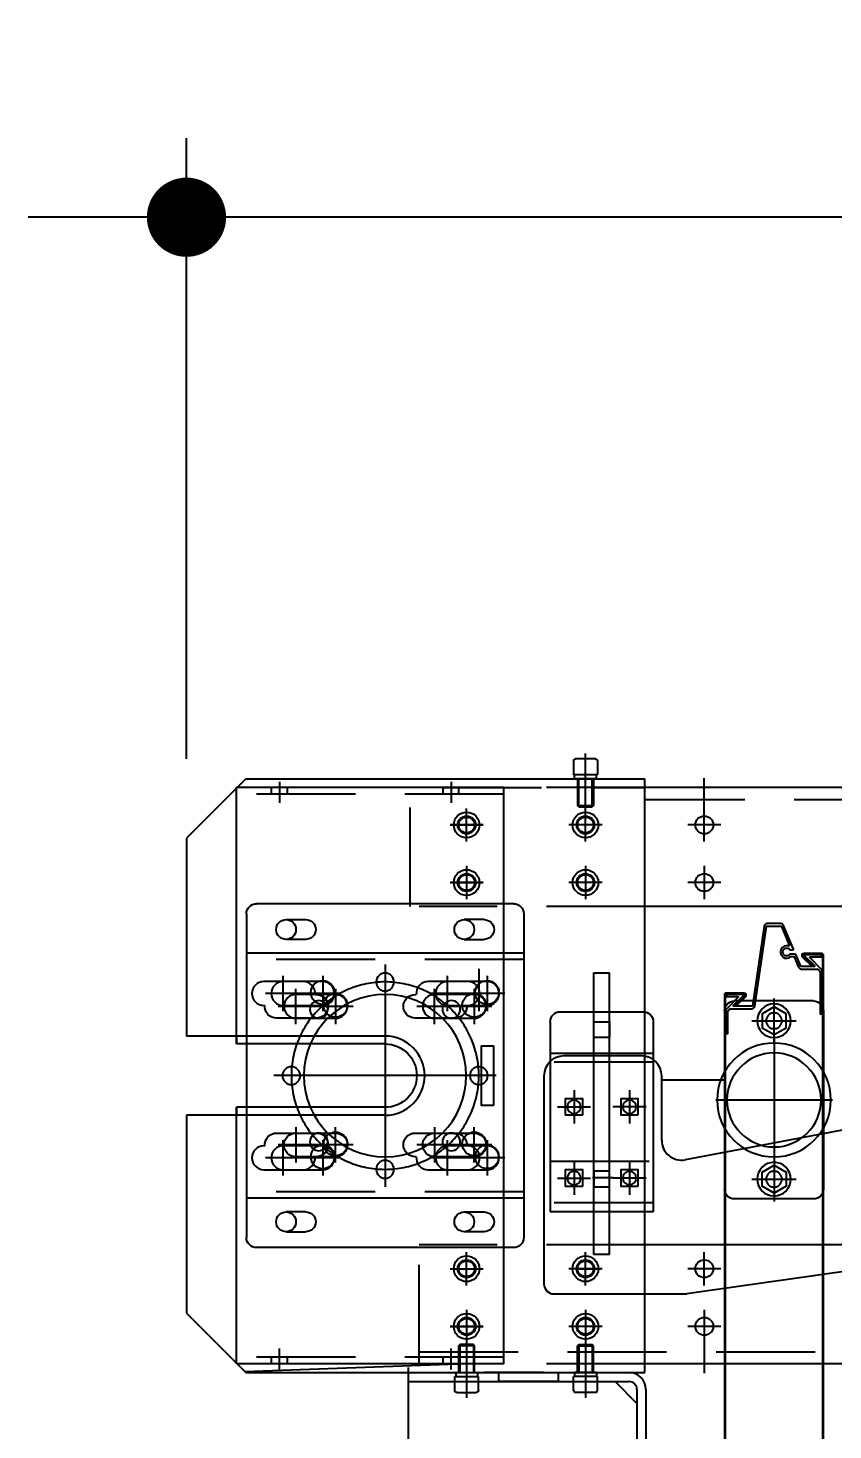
# Model space of a CAD drawing. Extents: x 991 to 16092, y 525 to 11255.
# Drawn here: x 8090 to 8497, y 10363 to 11071 of the extents above; entities that cross this region are included whole.
import ezdxf

# ---------------------------------------------------------------- set-up
doc = ezdxf.new("R2010")
doc.units = 0
doc.header["$LTSCALE"] = 200
doc.header["$MEASUREMENT"] = 0
doc.header["$PDMODE"] = 3
doc.header["$PDSIZE"] = -1
doc.linetypes.add('CENTER', pattern=[7, 4, -1, 1, -1])
doc.linetypes.add('HIDDEN', pattern=[0.375, 0.25, -0.125])
doc.layers.get('0').update_dxf_attribs({"linetype": 'CONTINUOUS'})
doc.layers.get('Defpoints').update_dxf_attribs({"color": 137, "linetype": 'CONTINUOUS'})
doc.layers.add('DIM', color=7, linetype='CONTINUOUS')
doc.layers.add('선홈통', color=3, linetype='CONTINUOUS')
doc.styles.add('맑은고딕', font='malgun.ttf')
doc.dimstyles.new('GAUN-40', dxfattribs={"dimscale": 40, "dimtxt": 1.5, "dimasz": 1, "dimexe": 1, "dimexo": 1, "dimgap": 0.5, "dimtad": 1, "dimdec": 0, "dimzin": 1, "dimdsep": 46, "dimlunit": 6, "dimtxsty": '맑은고딕', "dimblk": 'CJDOT', "dimcen": 0.09, "dimdle": 1, "dimclrd": 256, "dimclre": 256, "dimclrt": 3, "dimadec": 0, "dimazin": 0, "dimtfac": 1, "dimtdec": 0, "dimtix": 1, "dimtmove": 2, "dimatfit": 3, "dimfxl": 1, "dimtolj": 1, "dimtzin": 1, "dimarcsym": 0})

# ---------------------------------------------------------------- blocks, each defined once
blk = doc.blocks.new('A$C14EC2336')
at = {"color": 8}
for p, q in [((1, 28.85), (11, 28.85)), ((0, 27.85), (0, 20.85)), ((12, 27.85), (12, 20.85)), ((0, 20.85), (12, 20.85)), ((0.51, 18.85), (0.51, 20.85)), ((0.51, 18.85), (11.49, 18.85)), ((2, 18.85), (2, 5.31)), ((2.6, 4.71), (2.6, 18.85)), ((9.4, 4.71), (9.4, 18.85)), ((10, 18.85), (10, 5.31)), ((11.49, 18.85), (11.49, 20.85)), ((10, 5.31), (2, 5.31)), ((2, 5.31), (2.6, 4.71)), ((9.4, 4.71), (2.6, 4.71)), ((9.4, 4.71), (10, 5.31))]:
    blk.add_line(p, q, dxfattribs=at)
at = {"color": 1, "linetype": 'CENTER'}
blk.add_line((6, 0), (6, 31.56), dxfattribs=at)
at = {"color": 8}
for centre, start, end in [((1, 27.85), 90, 180), ((11, 27.85), 0, 90)]:
    blk.add_arc(centre, 1, start, end, dxfattribs=at)
blk = doc.blocks.new('A$C4E5C320D')
at = {"color": 1, "linetype": 'CENTER'}
for p, q in [((8.91, 87.83), (8.91, 70)), ((28.91, 70), (28.91, 87.83)), ((78.91, 87.83), (78.91, 70)), ((98.91, 70), (98.91, 87.83)), ((0, 78.91), (37.83, 78.91)), ((70, 78.91), (107.83, 78.91)), ((8.91, 0), (8.91, 17.83)), ((28.91, 17.83), (28.91, 0)), ((78.91, 0), (78.91, 17.83)), ((98.91, 17.83), (98.91, 0)), ((0, 8.91), (37.83, 8.91)), ((70, 8.91), (107.83, 8.91))]:
    blk.add_line(p, q, dxfattribs=at)
at = {"color": 0}
for p, q in [((8.91, 78.91), (28.91, 78.91)), ((78.91, 78.91), (98.91, 78.91)), ((8.91, 8.91), (28.91, 8.91)), ((78.91, 8.91), (98.91, 8.91))]:
    blk.add_line(p, q, dxfattribs=at)
for points in [[(8.91, 72.91, -1), (8.91, 84.91), (28.91, 84.91, -1), (28.91, 72.91)], [(78.91, 72.91, -1), (78.91, 84.91), (98.91, 84.91, -1), (98.91, 72.91)], [(8.91, 14.91, 1), (8.91, 2.91), (28.91, 2.91, 1), (28.91, 14.91)], [(78.91, 14.91, 1), (78.91, 2.91), (98.91, 2.91, 1), (98.91, 14.91)]]:
    blk.add_lwpolyline(points, format="xyb", close=True, dxfattribs=at)
blk = doc.blocks.new('A$C76632EDF')
at = {"color": 1, "linetype": 'CENTER'}
for p, q in [((8.91, 100.83), (8.91, 83)), ((28.91, 83), (28.91, 100.83)), ((91.91, 100.83), (91.91, 83)), ((111.91, 83), (111.91, 100.83)), ((0, 91.91), (37.83, 91.91)), ((83, 91.91), (120.83, 91.91)), ((8.91, 17.83), (8.91, 0)), ((28.91, 0), (28.91, 17.83)), ((91.91, 17.83), (91.91, 0)), ((111.91, 0), (111.91, 17.83)), ((0, 8.91), (37.83, 8.91)), ((83, 8.91), (120.83, 8.91))]:
    blk.add_line(p, q, dxfattribs=at)
at = {"color": 0}
for p, q in [((8.91, 91.91), (28.91, 91.91)), ((91.91, 91.91), (111.91, 91.91)), ((8.91, 8.91), (28.91, 8.91)), ((91.91, 8.91), (111.91, 8.91))]:
    blk.add_line(p, q, dxfattribs=at)
for points in [[(8.91, 85.91, -1), (8.91, 97.91), (28.91, 97.91, -1), (28.91, 85.91)], [(91.91, 85.91, -1), (91.91, 97.91), (111.91, 97.91, -1), (111.91, 85.91)], [(8.91, 2.91, -1), (8.91, 14.91), (28.91, 14.91, -1), (28.91, 2.91)], [(91.91, 2.91, -1), (91.91, 14.91), (111.91, 14.91, -1), (111.91, 2.91)]]:
    blk.add_lwpolyline(points, format="xyb", close=True, dxfattribs=at)
blk = doc.blocks.new('A$C68BE6E9D')
for p, q in [((47, 101), (5, 101)), ((0, 96), (0, 0)), ((52, 96), (52, 0))]:
    blk.add_line(p, q)
at = {"color": 0}
for p, q in [((0, 80), (52, 80)), ((0, 0), (52, 0))]:
    blk.add_line(p, q, dxfattribs=at)
at = {"color": 6, "linetype": 'HIDDEN'}
for p, q in [((0, 75.5), (52, 75.5)), ((52, 25.5), (0, 25.5)), ((0, 4.5), (52, 4.5))]:
    blk.add_line(p, q, dxfattribs=at)
at = {"color": 1, "linetype": 'CENTER', "ltscale": 0.5}
for p, q in [((12, 61.39), (12, 44.61)), ((40, 61.39), (40, 44.61)), ((3.61, 53), (20.39, 53)), ((48.39, 53), (31.61, 53)), ((12, 25.39), (12, 8.61)), ((40, 25.39), (40, 8.61)), ((3.61, 17), (20.39, 17)), ((48.39, 17), (31.61, 17))]:
    blk.add_line(p, q, dxfattribs=at)
blk.add_lwpolyline([(22, 88), (30, 88), (30, 96), (22, 96)], close=True)
at = {"color": 6, "linetype": 'HIDDEN'}
blk.add_lwpolyline([(22, 20.5), (30, 20.5), (30, 12.5), (22, 12.5)], close=True, dxfattribs=at)
for centre in [(12, 53), (40, 53), (12, 17), (40, 17)]:
    blk.add_circle(centre, 3.4)
for centre, start, end in [((5, 96), 90, 180), ((47, 96), 0, 90)]:
    blk.add_arc(centre, 5, start, end)
blk = doc.blocks.new('*U14')
at = {"color": 0}
blk.add_circle((0, 0), 4.5, dxfattribs=at)
blk = doc.blocks.new('*U15')
at = {"color": 0, "linetype": 'ByBlock', "lineweight": -2, "transparency": 16777216}
blk.add_blockref('*U14', (21122.95, 18175.26), dxfattribs=at)
for p, rotation in [((21089.48, 18161.39), 45.00000000000001), ((21156.41, 18161.39), 314.9999999999999), ((21075.61, 18127.93), 90), ((21170.28, 18127.93), 270), ((21089.48, 18094.46), 135), ((21156.41, 18094.46), 225), ((21122.95, 18080.6), 180)]:
    blk.add_blockref('*U14', p, dxfattribs=dict(at, rotation=rotation))
blk = doc.blocks.new('A$C0A154013')
at = {"color": 0}
for p, q in [((5, 173.66), (135, 173.66)), ((0, 168.66), (0, 5)), ((20, 165.66), (30, 165.66)), ((120, 165.66), (110, 165.66)), ((140, 168.66), (140, 5)), ((30, 155.66), (20, 155.66)), ((110, 155.66), (120, 155.66)), ((0, 148.66), (140, 148.66)), ((0, 25), (140, 25)), ((30, 18), (20, 18)), ((110, 18), (120, 18)), ((20, 8), (30, 8)), ((120, 8), (110, 8)), ((5, 0), (135, 0))]:
    blk.add_line(p, q, dxfattribs=at)
at = {"color": 6, "linetype": 'HIDDEN'}
for p, q in [((0, 145.46), (140, 145.46)), ((0, 28.2), (140, 28.2))]:
    blk.add_line(p, q, dxfattribs=at)
at = {"color": 1, "linetype": 'CENTER', "ltscale": 0.5}
for p, q in [((70, 142.97), (70, 30.69)), ((13.86, 86.83), (126.14, 86.83))]:
    blk.add_line(p, q, dxfattribs=at)
blk.add_circle((70, 86.83), 47.33, dxfattribs=at)
at = {"color": 0}
blk.add_circle((70, 86.83), 41, dxfattribs=at)
for centre, start, end in [((5, 168.66), 90, 180), ((135, 168.66), 0, 90), ((20, 160.66), 90, 270), ((30, 160.66), 270, 90), ((110, 160.66), 90, 270), ((120, 160.66), 270, 90), ((20, 13), 90, 270), ((30, 13), 270, 90), ((110, 13), 90, 270), ((120, 13), 270, 90), ((5, 5), 180, 270), ((135, 5), 270, 0)]:
    blk.add_arc(centre, 5, start, end, dxfattribs=at)
blk.add_blockref('*U15', (-21052.95, -18041.1), dxfattribs=at)
blk = doc.blocks.new('A$C5F007834')
at = {"color": 0}
for p, q in [((0, 2.97), (0, 293.97)), ((135, 164.47), (135, 293.97)), ((135, 2.97), (135, 132.47))]:
    blk.add_line(p, q, dxfattribs=at)
for p, q in [((0, 293.97), (135, 293.97)), ((60, 164.47), (135, 164.47)), ((135, 168.47), (135, 164.47)), ((60, 132.47), (135, 132.47)), ((135, 132.47), (135, 128.47)), ((0, 2.97), (135, 2.97))]:
    blk.add_line(p, q)
at = {"color": 6, "linetype": 'HIDDEN'}
for p, q in [((0, 290.67), (135, 290.67)), ((22.71, 290.67), (22.71, 293.97)), ((30.71, 290.67), (30.71, 293.97)), ((109.29, 290.67), (109.29, 293.97)), ((117.29, 290.67), (117.29, 293.97)), ((0, 6.27), (135, 6.27)), ((22.71, 2.97), (22.71, 6.27)), ((30.71, 2.97), (30.71, 6.27)), ((109.29, 2.97), (109.29, 6.27)), ((117.29, 2.97), (117.29, 6.27))]:
    blk.add_line(p, q, dxfattribs=at)
at = {"color": 1, "linetype": 'CENTER', "ltscale": 0.5}
for p, q in [((26.71, 296.94), (26.71, 286.25)), ((113.29, 296.94), (113.29, 286.25)), ((26.71, 0), (26.71, 10.69)), ((113.29, 0), (113.29, 10.69))]:
    blk.add_line(p, q, dxfattribs=at)
at = {"color": 0}
for points in [[(18.76, 183.97), (18.24, 183.97, -1), (18.24, 195.97), (38.24, 195.97, -0.438866), (44.22, 189.47, -0.438866)], [(95.26, 189.47, -0.438866), (101.24, 195.97), (121.24, 195.97, -1), (121.24, 183.97), (120.72, 183.97)], [(18.76, 183.97, 0.438866), (24.74, 177.47), (44.74, 177.47, 1), (44.74, 189.47), (44.22, 189.47)], [(95.26, 189.47), (94.74, 189.47, 1), (94.74, 177.47), (114.74, 177.47, 0.438866), (120.72, 183.97, 0.438866)], [(44.22, 107.47), (44.74, 107.47, 1), (44.74, 119.47), (24.74, 119.47, 0.438866), (18.76, 112.97, 0.438866)], [(120.72, 112.97, 0.438866), (114.74, 119.47), (94.74, 119.47, 1), (94.74, 107.47), (95.26, 107.47)], [(44.22, 107.47, -0.438866), (38.24, 100.97), (18.24, 100.97, -1), (18.24, 112.97), (18.76, 112.97)], [(120.72, 112.97), (121.24, 112.97, -1), (121.24, 100.97), (101.24, 100.97, -0.438866), (95.26, 107.47, -0.438866)]]:
    blk.add_lwpolyline(points, format="xyb", dxfattribs=at)
blk.add_lwpolyline([(5.27, 133.47), (11.27, 133.47), (11.27, 163.47), (5.27, 163.47)], close=True, dxfattribs=at)
blk.add_arc((60, 148.47), 16, 90, 270)
blk = doc.blocks.new('A$C44ED1B0F')
at = {"color": 8}
for p, q in [((9.46, 101.25), (49.46, 101.25)), ((4.46, 96.25), (4.46, 6.25)), ((54.46, 96.25), (54.46, 6.25)), ((9.46, 1.25), (49.46, 1.25))]:
    blk.add_line(p, q, dxfattribs=at)
at = {"color": 1, "linetype": 'CENTER'}
for p, q in [((29.46, 80), (29.46, 102.5)), ((40.7, 91.25), (18.21, 91.25)), ((29.46, 82.7), (29.46, 19.79)), ((58.91, 51.25), (0, 51.25)), ((29.46, 22.5), (29.46, 0)), ((40.7, 11.25), (18.21, 11.25))]:
    blk.add_line(p, q, dxfattribs=at)
at = {"color": 8}
for points in [[(29.46, 98.25), (35.52, 94.75), (35.52, 87.75), (29.46, 84.25), (23.39, 87.75), (23.39, 94.75)], [(29.46, 4.25), (35.52, 7.75), (35.52, 14.75), (29.46, 18.25), (23.39, 14.75), (23.39, 7.75)]]:
    blk.add_lwpolyline(points, close=True, dxfattribs=at)
for centre, radius in [((29.46, 91.25), 8.5), ((29.46, 51.25), 28.75), ((29.46, 11.25), 8.5)]:
    blk.add_circle(centre, radius, dxfattribs=at)
at = {"color": 8, "linetype": 'HIDDEN'}
for centre in [(29.46, 91.25), (29.46, 11.25)]:
    blk.add_circle(centre, 4, dxfattribs=at)
at = {"color": 6}
blk.add_circle((29.46, 51.25), 23.75, dxfattribs=at)
at = {"color": 8}
for centre, start, end in [((9.46, 96.25), 90, 180), ((49.46, 96.25), 0, 90), ((9.46, 6.25), 180, 270), ((49.46, 6.25), 270, 0)]:
    blk.add_arc(centre, 5, start, end, dxfattribs=at)
blk = doc.blocks.new('CJDOT')
blk.add_line((-2, 0), (2, 0))
at = {"const_width": 0.5}
blk.add_lwpolyline([(-0.25, 0, 1), (0.25, 0, 1)], format="xyb", close=True, dxfattribs=at)
blk = doc.blocks.new('*D25')
at = {"layer": 'Defpoints', "color": 0, "transparency": 16777216}
for p in [(8170.33, 10975.12), (9196.4, 10741.49, 8.49), (8170.33, 10661.49, 8.49)]:
    blk.add_point(p, dxfattribs=at)
at = {"layer": 'DIM', "lineweight": -2, "transparency": 16777216}
for p, q in [((8170.33, 10701.49), (8170.33, 11015.12)), ((9196.4, 10781.49), (9196.4, 11015.12)), ((9156.4, 10975.12), (8210.33, 10975.12))]:
    blk.add_line(p, q, dxfattribs=at)
at = {"layer": 'DIM', "lineweight": -2, "transparency": 16777216, "xscale": 40, "yscale": 40, "zscale": 40, "rotation": 180}
blk.add_blockref('CJDOT', (8170.33, 10975.12), dxfattribs=at)
at = {"layer": 'DIM', "lineweight": -2, "transparency": 16777216, "xscale": 40, "yscale": 40, "zscale": 40}
blk.add_blockref('CJDOT', (9196.4, 10975.12), dxfattribs=at)
at = {"layer": 'DIM', "color": 3, "transparency": 16777216, "insert": (8683.37, 11031.32), "char_height": 60, "attachment_point": 5, "style": '맑은고딕'}
blk.add_mtext('\\A1;1,026', dxfattribs=at)

msp = doc.modelspace()

# ---------------------------------------------------------------- linework, layer by layer
at = {"transparency": 33554687}
for p, q in [((8200.33, 10691.49, 21.48), (8170.33, 10661.49, 21.48)), ((8170.33, 10661.49, 21.48), (8170.33, 10561.49, 21.48)), ((8170.33, 10521.49, 21.48), (8170.33, 10421.49, 21.48)), ((8170.33, 10421.49, 21.48), (8200.33, 10391.49, 21.48))]:
    msp.add_line(p, q, dxfattribs=at)
at = {"color": 6, "linetype": 'HIDDEN', "transparency": 33554687}
for p, q in [((8402.19, 10686.99, 21.48), (8195.83, 10686.99, 21.48)), ((8283.19, 10626.99, 21.48), (8283.19, 10686.99, 21.48)), ((8299.56, 10686.99, 21.48), (8402.19, 10686.99, 21.48)), ((8402.19, 10680.99, 21.48), (8875.78, 10680.99, 21.48)), ((8402.19, 10626.99, 21.48), (8287.78, 10626.99, 21.48)), ((8402.19, 10455.99, 21.48), (8287.78, 10455.99, 21.48)), ((8287.78, 10395.99, 21.48), (8287.78, 10455.99, 21.48)), ((8402.19, 10395.99, 21.48), (8200.33, 10395.99, 21.48)), ((8287.78, 10401.99, 21.48), (8875.78, 10401.99, 21.48))]:
    msp.add_line(p, q, dxfattribs=at)
at = {"color": 0, "transparency": 33554687}
for p, q in [((8200.33, 10691.49, 21.48), (8401.78, 10691.49, 21.48)), ((8401.78, 10391.49, 21.48), (8401.78, 10691.49, 21.48)), ((8756.78, 10686.99, 21.48), (8402.19, 10686.99, 21.48)), ((8756.78, 10626.99, 21.48), (8402.19, 10626.99, 21.48)), ((8318.09, 10574.15, 21.48), (8318.09, 10595.46, 21.48)), ((8955.41, 10599.79, 21.48), (8422.13, 10499.01, 21.48)), ((8270.6, 10561.49, 21.48), (8170.33, 10561.49, 21.48)), ((8400.27, 10551.45, 21.48), (8360.84, 10551.45, 21.48)), ((8350.84, 10541.45, 21.48), (8350.84, 10436.22, 21.48)), ((8410.27, 10508.83, 21.48), (8410.27, 10541.45, 21.48)), ((8270.6, 10521.49, 21.48), (8170.33, 10521.49, 21.48)), ((8901.02, 10499.65, 21.48), (8422.89, 10431.22, 21.48)), ((8756.78, 10455.99, 21.48), (8402.19, 10455.99, 21.48)), ((8355.84, 10431.22, 21.48), (8422.89, 10431.22, 21.48)), ((8756.78, 10395.99, 21.48), (8402.19, 10395.99, 21.48)), ((8200.33, 10391.49, 21.48), (8401.78, 10391.49, 21.48)), ((8282.19, 10393.99, 21.48), (8282.19, 10259.66, 21.48)), ((8379.52, 10391.46, 21.48), (8282.19, 10391.46, 21.48)), ((8350.55, 10391.49, 21.48), (8320.55, 10391.49, 21.48)), ((8282.19, 10386.99, 21.48), (8393.8, 10386.99, 21.48)), ((8397.8, 10375.92, 21.48), (8386.72, 10386.99, 21.48)), ((8397.8, 10382.99, 21.48), (8397.8, 10070.27, 21.48)), ((8402.3, 10382.99, 21.48), (8402.3, 10070.27, 21.48))]:
    msp.add_line(p, q, dxfattribs=at)
at = {"color": 1, "linetype": 'CENTER', "ltscale": 0.5, "transparency": 33554687}
for p, q in [((8371.78, 10674.99, 21.48), (8371.78, 10691.76, 21.48)), ((8431.78, 10674.99, 21.48), (8431.78, 10691.76, 21.48)), ((8311.78, 10659.74, 21.48), (8311.78, 10676.52, 21.48)), ((8311.79, 10659.74, 21.48), (8311.79, 10676.52, 21.48)), ((8371.78, 10659.74, 21.48), (8371.78, 10676.52, 21.48)), ((8371.78, 10659.74, 21.48), (8371.78, 10676.52, 21.48)), ((8431.78, 10659.74, 21.48), (8431.78, 10676.52, 21.48)), ((8303.39, 10668.13, 21.48), (8320.16, 10668.13, 21.48)), ((8320.18, 10668.13, 21.48), (8303.4, 10668.13, 21.48)), ((8380.16, 10668.13, 21.48), (8363.39, 10668.13, 21.48)), ((8380.16, 10668.13, 21.48), (8363.39, 10668.13, 21.48)), ((8440.16, 10668.13, 21.48), (8423.39, 10668.13, 21.48)), ((8311.78, 10647.43, 21.48), (8311.78, 10630.65, 21.48)), ((8311.79, 10647.43, 21.48), (8311.79, 10630.65, 21.48)), ((8371.78, 10647.43, 21.48), (8371.78, 10630.65, 21.48)), ((8371.78, 10647.43, 21.48), (8371.78, 10630.65, 21.48)), ((8431.78, 10647.43, 21.48), (8431.78, 10630.65, 21.48)), ((8303.39, 10639.04, 21.48), (8320.16, 10639.04, 21.48)), ((8320.18, 10639.04, 21.48), (8303.4, 10639.04, 21.48)), ((8380.16, 10639.04, 21.48), (8363.39, 10639.04, 21.48)), ((8380.16, 10639.04, 21.48), (8363.39, 10639.04, 21.48)), ((8440.16, 10639.04, 21.48), (8423.39, 10639.04, 21.48)), ((8311.78, 10435.56, 21.48), (8311.78, 10452.34, 21.48)), ((8311.79, 10435.56, 21.48), (8311.79, 10452.34, 21.48)), ((8371.78, 10435.56, 21.48), (8371.78, 10452.34, 21.48)), ((8371.78, 10435.56, 21.48), (8371.78, 10452.34, 21.48)), ((8371.78, 10435.56, 21.48), (8371.78, 10452.34, 21.48)), ((8431.78, 10435.56, 21.48), (8431.78, 10452.34, 21.48)), ((8303.39, 10443.95, 21.48), (8320.16, 10443.95, 21.48)), ((8380.16, 10443.95, 21.48), (8363.39, 10443.95, 21.48)), ((8380.16, 10443.95, 21.48), (8363.39, 10443.95, 21.48)), ((8380.16, 10443.95, 21.48), (8363.39, 10443.95, 21.48)), ((8440.16, 10443.95, 21.48), (8423.39, 10443.95, 21.48)), ((8311.78, 10423.24, 21.48), (8311.78, 10406.46, 21.48)), ((8311.79, 10423.24, 21.48), (8311.79, 10406.46, 21.48)), ((8371.78, 10423.24, 21.48), (8371.78, 10406.46, 21.48)), ((8371.78, 10423.24, 21.48), (8371.78, 10406.46, 21.48)), ((8371.78, 10423.24, 21.48), (8371.78, 10406.46, 21.48)), ((8431.78, 10423.24, 21.48), (8431.78, 10406.46, 21.48)), ((8303.39, 10414.85, 21.48), (8320.16, 10414.85, 21.48)), ((8320.18, 10414.85, 21.48), (8303.4, 10414.85, 21.48)), ((8380.16, 10414.85, 21.48), (8363.39, 10414.85, 21.48)), ((8380.16, 10414.85, 21.48), (8363.39, 10414.85, 21.48)), ((8380.16, 10414.85, 21.48), (8363.39, 10414.85, 21.48)), ((8440.16, 10414.85, 21.48), (8423.39, 10414.85, 21.48)), ((8371.78, 10408, 21.48), (8371.78, 10391.22, 21.48)), ((8431.78, 10408, 21.48), (8431.78, 10391.22, 21.48))]:
    msp.add_line(p, q, dxfattribs=at)
at = {"color": 5, "transparency": 33554687}
for p, q in [((8376, 10451.14, 21.48), (8376, 10593.46, 21.48)), ((8376, 10593.46, 21.48), (8384, 10593.46, 21.48)), ((8384, 10451.14, 21.48), (8384, 10593.46, 21.48)), ((8385.81, 10489.84, 21.48), (8375.31, 10489.84, 21.48)), ((8384, 10451.14, 21.48), (8376, 10451.14, 21.48)), ((8368.79, 10443.98, 21.48), (8379.29, 10443.98, 21.48))]:
    msp.add_line(p, q, dxfattribs=at)
at = {"color": 250, "transparency": 33554687}
msp.add_line((8199.86, 10391.97, 21.48), (8307.09, 10395.99, 21.48), dxfattribs=at)
at = {"color": 4, "transparency": 33554687, "elevation": 21.48}
msp.add_lwpolyline([(8452.92, 10576.55), (8446.75, 10576.55, -0.668179), (8446.54, 10577.06), (8451.68, 10582.2, 0.668179), (8451.47, 10582.71), (8442.98, 10582.71), (8442.98, 10581.51), (8448.57, 10581.51, -0.668179), (8448.78, 10581), (8442.92, 10575.14, 0.198912), (8442.48, 10574.08), (8442.48, 10562.71), (8443.68, 10562.71), (8443.68, 10574.08, -0.198912), (8443.77, 10574.29), (8444.72, 10575.24, -0.198912), (8444.93, 10575.33), (8455.74, 10575.33, 0.371506), (8457.23, 10576.61), (8463.22, 10616.83, -0.371506), (8463.52, 10617.09), (8470.41, 10617.09, -0.301528), (8470.69, 10616.9), (8474.69, 10607.43, -0.631923), (8474.32, 10607.03, 1.723535), (8475.62, 10601.63, -0.19091), (8475.83, 10601.71), (8476.9, 10601.71, -0.301528), (8477.18, 10601.53), (8479.4, 10596.27, 0.301528), (8480.78, 10595.35), (8489.01, 10595.35, -0.198912), (8489.22, 10595.26), (8490.19, 10594.29, -0.198912), (8490.28, 10594.08), (8490.28, 10572.71), (8491.48, 10572.71), (8491.48, 10594.08, 0.198912), (8491.04, 10595.14), (8485.18, 10601, -0.668179), (8485.39, 10601.51), (8490.98, 10601.51), (8490.98, 10602.71), (8482.5, 10602.71, 0.668179), (8482.29, 10602.2), (8487.42, 10597.06, -0.668179), (8487.21, 10596.55), (8480.78, 10596.55, -0.301528), (8480.5, 10596.73), (8477.98, 10602.73, 0.301528), (8477.7, 10602.91), (8475.29, 10602.91, 0.24035), (8475.05, 10602.78, -3.083054), (8475.05, 10605.13, 0.24035), (8475.29, 10605.01), (8476.56, 10605.01, 0.536655), (8476.84, 10605.43), (8471.79, 10617.37, 0.301528), (8470.41, 10618.29), (8463.52, 10618.29, 0.371506), (8462.04, 10617.01), (8456.04, 10576.8, -0.371506), (8455.75, 10576.55), (8446.75, 10576.55)], format="xyb", dxfattribs=at)
at = {"color": 8, "transparency": 33554687, "elevation": 8.49}
for points in [[(8491.48, 10104.21, -0.414214), (8490.98, 10103.71), (8481.98, 10103.71, -0.668179), (8481.62, 10104.56), (8486.57, 10109.51), (8486.22, 10109.87), (8481.27, 10104.92, 0.668179), (8481.98, 10103.21), (8490.98, 10103.21, 0.414214), (8491.98, 10104.21), (8491.98, 10602.21, 0.414214), (8490.98, 10603.21), (8481.98, 10603.21, 0.668179), (8481.27, 10601.5), (8486.22, 10596.55), (8486.57, 10596.91), (8481.62, 10601.85, -0.668179), (8481.98, 10602.71), (8490.98, 10602.71, -0.414214), (8491.48, 10602.21)], [(8442.48, 10582.21, -0.414214), (8442.98, 10582.71), (8451.99, 10582.71, -0.668179), (8452.34, 10581.85), (8447.39, 10576.91), (8447.74, 10576.55), (8452.69, 10581.5, 0.668179), (8451.99, 10583.21), (8442.98, 10583.21, 0.414214), (8441.98, 10582.21), (8441.98, 10084.21, 0.414214), (8442.98, 10083.21), (8451.99, 10083.21, 0.668179), (8452.69, 10084.92), (8447.74, 10089.87), (8447.39, 10089.51), (8452.34, 10084.56, -0.668179), (8451.99, 10083.71), (8442.98, 10083.71, -0.414214), (8442.48, 10084.21)]]:
    msp.add_lwpolyline(points, format="xyb", close=True, dxfattribs=at)
at = {"transparency": 33554687, "elevation": 8.49}
for points in [[(8370.25, 10521.51), (8361.75, 10521.51), (8361.75, 10530.01), (8370.25, 10530.01)], [(8398.25, 10521.51), (8389.75, 10521.51), (8389.75, 10530.01), (8398.25, 10530.01)], [(8370.25, 10485.51), (8361.75, 10485.51), (8361.75, 10494.01), (8370.25, 10494.01)], [(8398.25, 10485.51), (8389.75, 10485.51), (8389.75, 10494.01), (8398.25, 10494.01)]]:
    msp.add_lwpolyline(points, close=True, dxfattribs=at)
at = {"color": 4, "transparency": 33554687, "elevation": 21.48}
msp.add_lwpolyline([(8358.05, 10391.46), (8358.05, 10386.99), (8328.05, 10386.99), (8328.05, 10391.46)], dxfattribs=at)
at = {"color": 0, "transparency": 33554687}
for centre, radius in [((8311.78, 10668.13, 21.48), 6.5), ((8311.79, 10668.13, 21.48), 4.5), ((8371.78, 10668.13, 21.48), 6.5), ((8371.78, 10668.13, 21.48), 4.5), ((8431.78, 10668.13, 21.48), 4.5), ((8311.78, 10639.04, 21.48), 6.5), ((8371.78, 10639.04, 21.48), 6.5), ((8311.79, 10639.04, 21.48), 4.5), ((8371.78, 10639.04, 21.48), 4.5), ((8431.78, 10639.04, 21.48), 4.5), ((8239.1, 10583.49, 21.48), 6), ((8322.1, 10583.49, 21.48), 6), ((8245.6, 10576.99, 21.48), 6), ((8315.6, 10576.99, 21.48), 6), ((8245.6, 10506.99, 21.48), 6), ((8315.6, 10506.99, 21.48), 6), ((8239.1, 10500.49, 21.48), 6), ((8322.1, 10500.49, 21.48), 5.95), ((8311.78, 10443.95, 21.48), 6.5), ((8311.79, 10443.95, 21.48), 4.5), ((8371.78, 10443.95, 21.48), 6.5), ((8371.78, 10443.95, 21.48), 4.5), ((8371.78, 10443.95, 21.48), 4.5), ((8431.78, 10443.95, 21.48), 4.5), ((8311.78, 10414.85, 21.48), 6.5), ((8311.79, 10414.85, 21.48), 4.5), ((8371.78, 10414.85, 21.48), 6.5), ((8371.78, 10414.85, 21.48), 4.5), ((8371.78, 10414.85, 21.48), 4.5), ((8431.78, 10414.85, 21.48), 4.5)]:
    msp.add_circle(centre, radius, dxfattribs=at)
at = {"color": 6, "linetype": 'HIDDEN', "ltscale": 0.5, "transparency": 33554687}
for centre in [(8311.78, 10668.13, 21.48), (8371.78, 10668.13, 21.48), (8311.78, 10639.04, 21.48), (8371.78, 10639.04, 21.48), (8311.78, 10443.95, 21.48), (8371.78, 10443.95, 21.48), (8311.78, 10414.85, 21.48), (8371.78, 10414.85, 21.48)]:
    msp.add_circle(centre, 4, dxfattribs=at)
at = {"transparency": 33554687}
for centre in [(8220.6, 10615.32, 21.48), (8310.6, 10615.32, 21.48), (8220.6, 10467.66, 21.48), (8310.6, 10467.66, 21.48)]:
    msp.add_circle(centre, 5, dxfattribs=at)
at = {"color": 0, "transparency": 33554687}
for centre, radius, start, end in [((8270.6, 10541.49, 21.48), 20, 270, 90), ((8360.84, 10541.45, 21.48), 10, 90, 180), ((8400.27, 10541.45, 21.48), 10, 0, 90), ((8420.27, 10508.83, 21.48), 10, 180, 280.70226), ((8355.84, 10436.22, 21.48), 5, 180, 270), ((8393.8, 10382.99, 21.48), 8.5, 0, 90), ((8393.8, 10382.99, 21.48), 4, 0, 90)]:
    msp.add_arc(centre, radius, start, end, dxfattribs=at)
at = {"layer": '선홈통', "color": 3, "ltscale": 2, "transparency": 33554687}
msp.add_line((8410.27, 10539.37, 21.48), (8442.27, 10539.37, 21.48), dxfattribs=at)

# ---------------------------------------------------------------- block references
at = {"color": 0, "transparency": 33554687, "xscale": -1}
for name, p in [('A$C14EC2336', (8377.78, 10672.64, 21.48)), ('A$C76632EDF', (8331.01, 10491.08, 21.48))]:
    msp.add_blockref(name, p, dxfattribs=at)
at = {"transparency": 33554687, "xscale": -1}
for name, p in [('A$C5F007834', (8330.6, 10393.03, 21.48)), ('A$C0A154013', (8340.6, 10454.66, 21.48)), ('A$C4E5C320D', (8324.51, 10497.58, 21.48)), ('A$C68BE6E9D', (8406, 10472.76, 21.48))]:
    msp.add_blockref(name, p, dxfattribs=at)
at = {"transparency": 33554687, "extrusion": (0, 0, -1), "zscale": -1}
msp.add_blockref('A$C44ED1B0F', (-8496.44, 10477.96, -21.48), dxfattribs=at)
at = {"color": 0, "transparency": 33554687, "xscale": -1, "rotation": 180}
msp.add_blockref('A$C14EC2336', (8305.78, 10410.35, 21.48), dxfattribs=at)
at = {"color": 0, "transparency": 33554687, "rotation": 180}
msp.add_blockref('A$C14EC2336', (8377.78, 10410.35, 21.48), dxfattribs=at)

# ---------------------------------------------------------------- dimensions: what is measured, and where the dimension line sits
at = {"layer": 'DIM'}
dim = msp.add_linear_dim(base=(8170.33, 10975.12, 12.98), p1=(9196.4, 10741.49, 21.48), p2=(8170.33, 10661.49, 21.48), dimstyle='GAUN-40', dxfattribs=at)
dim.commit()
dim.dimension.update_dxf_attribs({"geometry": '*D25', "text_midpoint": (8683.37, 11031.32, 12.98)})

doc.saveas('drawing.dxf')
